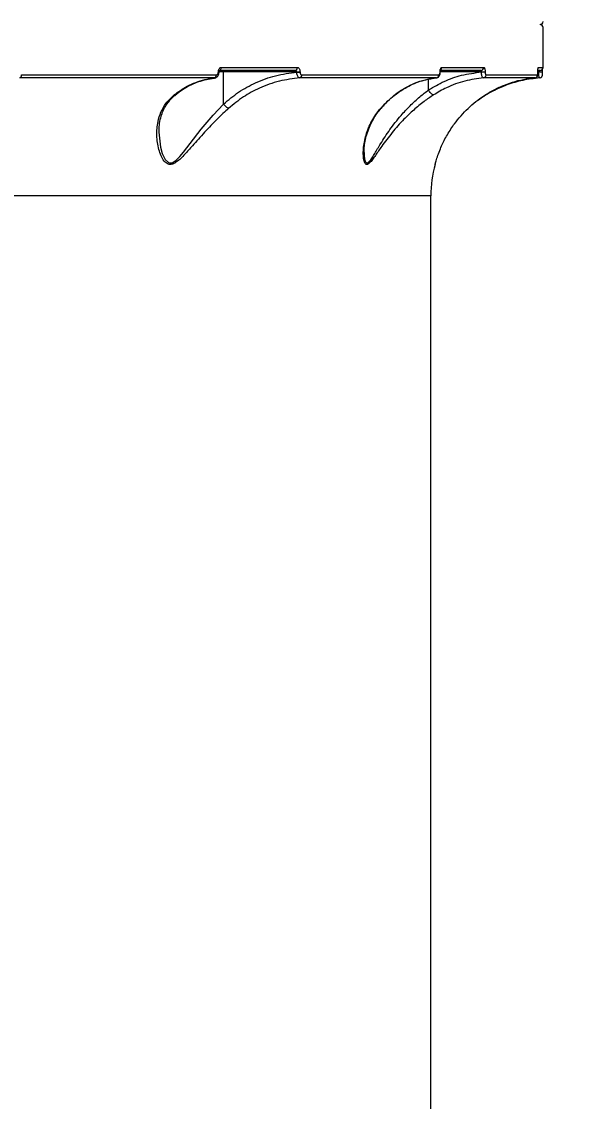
# Model space of a CAD drawing. Header units: millimetres. Extents: x -8422 to 28150, y -6982 to 5510.
# Drawn here: x -345.3 to -151.9, y -345.4 to 20 of the extents above; entities that cross this region are included whole.
import ezdxf

# ---------------------------------------------------------------- set-up
doc = ezdxf.new("R2010")
doc.units = ezdxf.units.MM
for name, color, linetype in [('DIKOM_ОБЪЕКТ', 7, 'Continuous'), ('DIKOM_РАЗМЕР_ЗОНА', 7, 'Continuous'), ('DIKOM_РАЗМЕР_ОБЪЕКТА', 7, 'Continuous')]:
    doc.layers.add(name, color=color, linetype=linetype)
doc.styles.add('style1', font='arial.ttf', dxfattribs={"width": 0.8})
doc.dimstyles.new('1-50', dxfattribs={"dimtxt": 300, "dimasz": 200, "dimexe": 100, "dimexo": 0, "dimgap": 100, "dimtad": 1, "dimdec": 0, "dimtxsty": 'style1', "dimcen": 0, "dimclrd": 7, "dimclre": 7, "dimadec": 1, "dimazin": 2, "dimtfac": 1, "dimtdec": 0, "dimtmove": 1, "dimatfit": 3, "dimfxl": 0, "dimlwd": 25, "dimlwe": 18, "dimarcsym": 0})

# ---------------------------------------------------------------- blocks, each defined once
blk = doc.blocks.new('*D0')
at = {"layer": 'Defpoints', "color": 0, "transparency": 16777216}
for p in [(1363.27, 4015), (-6010.96, -2710.04), (-2661.52, -2710.04)]:
    blk.add_point(p, dxfattribs=at)
at = {"layer": 'DIKOM_РАЗМЕР_ОБЪЕКТА', "color": 7, "lineweight": 18, "transparency": 16777216}
for p, q in [((1363.27, 4015), (-6110.96, 4015)), ((-2661.52, -2710.04), (-6110.96, -2710.04))]:
    blk.add_line(p, q, dxfattribs=at)
at = {"layer": 'DIKOM_РАЗМЕР_ОБЪЕКТА', "color": 7, "lineweight": 25, "transparency": 16777216}
blk.add_line((-6010.96, 3815), (-6010.96, -2510.04), dxfattribs=at)
at = {"layer": 'DIKOM_РАЗМЕР_ОБЪЕКТА', "color": 7, "transparency": 16777216}
for points in [[(-6044.3, 3815), (-5977.63, 3815), (-6010.96, 4015)], [(-6044.3, -2510.04), (-5977.63, -2510.04), (-6010.96, -2710.04)]]:
    blk.add_solid(points, dxfattribs=at)
at = {"layer": 'DIKOM_РАЗМЕР_ОБЪЕКТА', "color": 0, "transparency": 16777216, "insert": (-6264.14, 652.48), "char_height": 300, "attachment_point": 5, "rotation": 90, "style": 'style1'}
blk.add_mtext('6700', dxfattribs=at)
blk = doc.blocks.new('*D1')
at = {"layer": 'Defpoints', "color": 0, "transparency": 16777216}
for p in [(-5348.28, 1737.01), (6047.45, 1360.22), (6047.45, -3315.33)]:
    blk.add_point(p, dxfattribs=at)
at = {"layer": 'DIKOM_РАЗМЕР_ОБЪЕКТА', "color": 7, "lineweight": 18, "transparency": 16777216}
for p, q in [((-5348.28, 1737.01), (-5348.28, -3415.33)), ((6047.45, 1360.22), (6047.45, -3415.33))]:
    blk.add_line(p, q, dxfattribs=at)
at = {"layer": 'DIKOM_РАЗМЕР_ОБЪЕКТА', "color": 7, "lineweight": 25, "transparency": 16777216}
blk.add_line((-5148.28, -3315.33), (5847.45, -3315.33), dxfattribs=at)
at = {"layer": 'DIKOM_РАЗМЕР_ОБЪЕКТА', "color": 7, "transparency": 16777216}
for points in [[(-5148.28, -3282), (-5148.28, -3348.67), (-5348.28, -3315.33)], [(5847.45, -3282), (5847.45, -3348.67), (6047.45, -3315.33)]]:
    blk.add_solid(points, dxfattribs=at)
at = {"layer": 'DIKOM_РАЗМЕР_ОБЪЕКТА', "color": 0, "transparency": 16777216, "insert": (349.59, -3062.16), "char_height": 300, "attachment_point": 5, "style": 'style1'}
blk.add_mtext('11400', dxfattribs=at)
blk = doc.blocks.new('*D2')
at = {"layer": 'Defpoints', "color": 0, "transparency": 16777216}
for p in [(8043.93, 833.91), (-7345.5, 649.01), (8043.93, -5007.33)]:
    blk.add_point(p, dxfattribs=at)
at = {"layer": 'DIKOM_РАЗМЕР_ЗОНА', "color": 7, "lineweight": 18, "transparency": 16777216}
for p, q in [((8043.93, 833.91), (8043.93, -5107.33)), ((-7345.5, 649.01), (-7345.5, -5107.33))]:
    blk.add_line(p, q, dxfattribs=at)
at = {"layer": 'DIKOM_РАЗМЕР_ЗОНА', "color": 7, "lineweight": 25, "transparency": 16777216}
blk.add_line((-7145.5, -5007.33), (7843.93, -5007.33), dxfattribs=at)
at = {"layer": 'DIKOM_РАЗМЕР_ЗОНА', "color": 7, "transparency": 16777216}
for points in [[(-7145.5, -4974), (-7145.5, -5040.67), (-7345.5, -5007.33)], [(7843.93, -4974), (7843.93, -5040.67), (8043.93, -5007.33)]]:
    blk.add_solid(points, dxfattribs=at)
at = {"layer": 'DIKOM_РАЗМЕР_ЗОНА', "color": 0, "transparency": 16777216, "insert": (349.22, -4754.16), "char_height": 300, "attachment_point": 5, "style": 'style1'}
blk.add_mtext('15400', dxfattribs=at)
blk = doc.blocks.new('*D3')
at = {"layer": 'Defpoints', "color": 0, "transparency": 16777216}
for p in [(620.22, 5510), (-7971.96, -4607.49), (-3279.17, -4607.49)]:
    blk.add_point(p, dxfattribs=at)
at = {"layer": 'DIKOM_РАЗМЕР_ЗОНА', "color": 7, "lineweight": 18, "transparency": 16777216}
for p, q in [((620.22, 5510), (-8071.96, 5510)), ((-3279.17, -4607.49), (-8071.96, -4607.49))]:
    blk.add_line(p, q, dxfattribs=at)
at = {"layer": 'DIKOM_РАЗМЕР_ЗОНА', "color": 7, "lineweight": 25, "transparency": 16777216}
blk.add_line((-7971.96, 5310), (-7971.96, -4407.49), dxfattribs=at)
at = {"layer": 'DIKOM_РАЗМЕР_ЗОНА', "color": 7, "transparency": 16777216}
for points in [[(-8005.3, 5310), (-7938.63, 5310), (-7971.96, 5510)], [(-8005.3, -4407.49), (-7938.63, -4407.49), (-7971.96, -4607.49)]]:
    blk.add_solid(points, dxfattribs=at)
at = {"layer": 'DIKOM_РАЗМЕР_ЗОНА', "color": 0, "transparency": 16777216, "insert": (-8225.14, 451.25), "char_height": 300, "attachment_point": 5, "rotation": 90, "style": 'style1'}
blk.add_mtext('10100', dxfattribs=at)

msp = doc.modelspace()

# ---------------------------------------------------------------- linework, layer by layer
at = {"layer": 'DIKOM_ОБЪЕКТ', "color": 7, "linetype": 'Continuous', "lineweight": 15}
for p, q in [((-168.67, 4.5), (-168.67, 18)), ((-277.63, 4.5), (-251.91, 4.5)), ((-202.93, 4.5), (-188.73, 4.5)), ((-170.26, 4.5), (-168.67, 4.5)), ((-280, 0.94), (-345.83, 0.94)), ((-345.3, 1.94), (-279.32, 1.94)), ((-280.78, 0.75), (-279.9, 0.87)), ((-278.64, 2.95), (-278.64, 3)), ((-278.38, 3), (-278.64, 3)), ((-278.38, 2.95), (-278.64, 2.95)), ((-278.38, 2.95), (-278.38, 3)), ((-252.71, 3.5), (-278.37, 3.5)), ((-276.9, 3), (-278.34, 3)), ((-276.9, -7.89), (-276.9, 3)), ((-252.1, 3), (-276.9, 3)), ((-252.1, 2.92), (-252.1, 3)), ((-252.1, 3), (-250.97, 3)), ((-252.1, 2.92), (-250.97, 2.92)), ((-204.82, 0.94), (-251.1, 0.94)), ((-250.97, 3), (-250.97, 2.92)), ((-250.36, 1.94), (-203.97, 1.94)), ((-207.44, -3.11), (-207.44, 0.55)), ((-203.56, 2.92), (-203.56, 3)), ((-203.47, 3), (-203.56, 3)), ((-203.47, 2.92), (-203.56, 2.92)), ((-203.47, 2.92), (-203.47, 3)), ((-189.56, 3), (-203.47, 3)), ((-203.47, 2.92), (-203.47, 2.92)), ((-189.68, 3.5), (-203.31, 3.5)), ((-189.56, 2.95), (-189.56, 3)), ((-189.56, 3), (-188.27, 3)), ((-189.56, 2.95), (-188.27, 2.95)), ((-171.46, 0.94), (-188.85, 0.94)), ((-188.27, 3), (-188.27, 2.95)), ((-187.97, 1.94), (-170.54, 1.94)), ((-170.43, 2.9), (-170.43, 3)), ((-170.43, 2.9), (-170.43, 3)), ((-170.43, 3), (-170.43, 3)), ((-170.17, 3), (-170.43, 3)), ((-170.43, 2.9), (-170.43, 2.9)), ((-170.42, 2.93), (-170.17, 2.97)), ((-169.67, 3.5), (-170.27, 3.5)), ((-170.17, 2.97), (-170.17, 3)), ((-170.17, 3), (-168.84, 3)), ((-170.17, 2.97), (-168.84, 2.97)), ((-168.84, 2.97), (-168.84, 3)), ((-206.67, -38.95), (-526.82, -38.95)), ((-206.67, -389.74), (-206.67, -38.95))]:
    msp.add_line(p, q, dxfattribs=at)
at = {"layer": 'DIKOM_ОБЪЕКТ', "color": 7, "linetype": 'Continuous', "lineweight": 15, "flags": 128}
for points in [[(-277.06, 3.5), (-277.03, 3.49), (-277, 3.46), (-276.97, 3.42), (-276.95, 3.35), (-276.92, 3.28), (-276.91, 3.19), (-276.9, 3.1), (-276.9, 3)], [(-298.74, -17.3), (-298.75, -17.43), (-298.22, -22.45), (-297.62, -24.63), (-296.67, -26.62), (-295.53, -27.69), (-295.22, -27.79), (-294.36, -27.74), (-294.1, -27.65), (-292.97, -26.9), (-291.7, -25.64), (-290.46, -24.17), (-288.14, -21.19), (-284.42, -16.42), (-280.38, -11.63), (-276.9, -7.89), (-276.9, -7.89), (-276.9, -7.89)]]:
    msp.add_lwpolyline(points, dxfattribs=at)
at = {"layer": 'DIKOM_ОБЪЕКТ', "color": 7, "linetype": 'Continuous', "lineweight": 15}
for centre, radius, start, end in [((-169.67, 20), 1, 270, 0), ((-169.67, 18), 1, 0, 90), ((-278.57, 4.4), 0.947, 290.9621, 5.9507), ((-252.82, 4.41), 0.917, 276.9695, 5.5844), ((-203.96, 4.49), 1.03, 307.698, 0.6408), ((-189.71, 4.48), 0.977, 271.4345, 1.3674), ((-171.27, 4.5), 1, 333.2211, 0.0053), ((-169.67, 4.5), 1, 270, 0), ((-346.21, 1.79), 0.928, 294.1074, 9.288), ((-280.24, 1.84), 0.925, 284.8113, 6.4064), ((-251.29, 1.86), 0.937, 281.5148, 4.8493), ((-204.94, 1.9), 0.968, 277.0421, 2.149), ((-188.95, 1.92), 0.982, 275.6948, 1.1841), ((-171.54, 1.94), 0.998, 274.3353, 0.1154), ((-166.67, -38.95), 40, 164.588, 180)]:
    msp.add_arc(centre, radius, start, end, dxfattribs=at)
for points, knots in [([(-278.64, 3), (-278.63, 3.11), (-278.62, 3.39), (-278.5, 3.81), (-278.27, 4.19), (-277.97, 4.45), (-277.74, 4.48), (-277.63, 4.5)], [0, 0, 0, 0, 0.140778, 0.355292, 0.570034, 0.784961, 1, 1, 1, 1]), ([(-251.91, 4.5), (-251.82, 4.49), (-251.64, 4.47), (-251.37, 4.26), (-251.15, 3.92), (-251, 3.49), (-250.98, 3.16), (-250.97, 3)], [0, 0, 0, 0, 0.174181, 0.389585, 0.595805, 0.797882, 1, 1, 1, 1]), ([(-203.56, 3), (-203.56, 3.09), (-203.55, 3.34), (-203.48, 3.76), (-203.34, 4.17), (-203.15, 4.45), (-203, 4.48), (-202.93, 4.5)], [0, 0, 0, 0, 0.108297, 0.320437, 0.543063, 0.771571, 1, 1, 1, 1]), ([(-203.47, 3), (-203.47, 3.06), (-203.47, 3.22), (-203.44, 3.44), (-203.39, 3.61), (-203.35, 3.71), (-203.35, 3.71), (-203.35, 3.71)], [0, 0, 0, 0, 0.162932, 0.4285, 0.654499, 0.845805, 1, 1, 1, 1]), ([(-188.73, 4.5), (-188.68, 4.48), (-188.57, 4.45), (-188.44, 4.19), (-188.33, 3.81), (-188.28, 3.39), (-188.28, 3.11), (-188.27, 3)], [0, 0, 0, 0, 0.215037, 0.42997, 0.644707, 0.859221, 1, 1, 1, 1]), ([(-170.43, 3), (-170.43, 3.07), (-170.43, 3.31), (-170.41, 3.71), (-170.38, 4.12), (-170.33, 4.43), (-170.29, 4.48), (-170.26, 4.5)], [0, 0, 0, 0, 0.079629, 0.27572, 0.470755, 0.710535, 1, 1, 1, 1]), ([(-170.42, 3.09), (-170.42, 3.16), (-170.42, 3.35), (-170.41, 3.66), (-170.39, 3.95), (-170.36, 4.11), (-170.36, 4.12), (-170.36, 4.13)], [0, 0, 0, 0, 0.121441, 0.360423, 0.619474, 0.871714, 1, 1, 1, 1]), ([(-168.84, 3), (-168.84, 3.01), (-168.84, 3.19), (-168.83, 3.54), (-168.83, 3.87), (-168.82, 3.99), (-168.82, 4)], [0, 0, 0, 0, 0.035274, 0.477028, 0.926975, 1, 1, 1, 1]), ([(-293.63, -4.82), (-292.18, -3.78), (-289.83, -2.07), (-286.29, -0.49), (-283.2, 0.5), (-281.08, 0.79), (-280, 0.94)], [0, 0, 0, 0, 0.342218, 0.557268, 0.774604, 1, 1, 1, 1]), ([(-293.12, -4.73), (-292.76, -4.43), (-291.65, -3.51), (-289.67, -2.28), (-287.21, -1.01), (-284.66, -0.06), (-282.51, 0.54), (-281.2, 0.7), (-280.78, 0.75)], [0, 0, 0, 0, 0.097502, 0.295841, 0.496385, 0.698859, 0.90282, 1, 1, 1, 1]), ([(-279.92, 0.96), (-279.88, 0.96), (-279.66, 0.95), (-279.28, 1.14), (-278.83, 1.5), (-278.52, 2.04), (-278.37, 2.56), (-278.39, 2.87), (-278.4, 2.94)], [0, 0, 0, 0, 0.037291, 0.245559, 0.449186, 0.671187, 0.9223, 1, 1, 1, 1]), ([(-279.32, 1.94), (-279.24, 1.95), (-279.09, 1.97), (-278.89, 2.15), (-278.73, 2.4), (-278.65, 2.68), (-278.64, 2.87), (-278.64, 2.95)], [0, 0, 0, 0, 0.21429, 0.42845, 0.642912, 0.857735, 1, 1, 1, 1]), ([(-278.37, 3), (-278.37, 3.06), (-278.37, 3.18), (-278.33, 3.35), (-278.28, 3.47), (-278.23, 3.53), (-278.22, 3.54), (-278.22, 3.54)], [0, 0, 0, 0, 0.182775, 0.409091, 0.61153, 0.803277, 1, 1, 1, 1]), ([(-276.9, -7.89), (-275.23, -6.5), (-271.86, -3.69), (-265.92, -0.47), (-259.3, 1.98), (-254.52, 2.6), (-252.1, 2.92)], [0, 0, 0, 0, 0.232889, 0.471298, 0.731973, 1, 1, 1, 1]), ([(-251.1, 0.94), (-253.4, 0.66), (-258.07, 0.08), (-264.47, -2.24), (-270.29, -5.34), (-273.54, -8.01), (-275.18, -9.37)], [0, 0, 0, 0, 0.262566, 0.532664, 0.763648, 1, 1, 1, 1]), ([(-252.1, 3), (-252.1, 3.05), (-252.11, 3.1), (-252.15, 3.2), (-252.22, 3.31), (-252.36, 3.42), (-252.53, 3.49), (-252.65, 3.5), (-252.71, 3.5)], [0, 0, 0, 0, 0.144498, 0.175481, 0.362561, 0.571014, 0.804678, 1, 1, 1, 1]), ([(-251.1, 0.94), (-251.19, 0.96), (-251.37, 0.99), (-251.64, 1.26), (-251.88, 1.7), (-252.04, 2.28), (-252.08, 2.71), (-252.1, 2.92)], [0, 0, 0, 0, 0.170037, 0.380804, 0.586697, 0.793115, 1, 1, 1, 1]), ([(-250.97, 2.92), (-250.96, 2.81), (-250.95, 2.6), (-250.85, 2.31), (-250.7, 2.09), (-250.53, 1.96), (-250.41, 1.95), (-250.36, 1.94)], [0, 0, 0, 0, 0.203962, 0.408008, 0.613518, 0.826537, 1, 1, 1, 1]), ([(-223.7, -9.37), (-222.39, -8), (-219.75, -5.22), (-215.77, -2.55), (-212.01, -0.74), (-208.55, 0.43), (-206.07, 0.77), (-204.82, 0.94)], [0, 0, 0, 0, 0.239877, 0.485875, 0.639422, 0.818548, 1, 1, 1, 1]), ([(-223.42, -9.24), (-223.07, -8.83), (-222.05, -7.64), (-220.2, -5.91), (-217.87, -4.05), (-215.42, -2.47), (-212.87, -1.16), (-210.28, -0.14), (-208.54, 0.29), (-207.68, 0.49)], [0, 0, 0, 0, 0.077533, 0.229776, 0.383497, 0.538571, 0.694521, 0.850765, 1, 1, 1, 1]), ([(-207.68, 0.49), (-207.64, 0.51), (-206.69, 0.76), (-205.72, 0.91), (-204.79, 0.95), (-204.78, 0.95)], [0, 0, 0, 0, 0.047714, 0.986469, 1, 1, 1, 1]), ([(-207.44, -3.11), (-205.69, -2.09), (-202.14, -0.03), (-196.1, 2.1), (-191.81, 2.65), (-189.56, 2.95)], [0, 0, 0, 0, 0.316569, 0.640667, 1, 1, 1, 1]), ([(-188.85, 0.94), (-190.97, 0.66), (-195.26, 0.1), (-200.97, -1.98), (-204.33, -3.97), (-205.79, -4.82)], [0, 0, 0, 0, 0.355859, 0.72148, 1, 1, 1, 1]), ([(-204.77, 0.97), (-204.66, 0.98), (-204.4, 1.01), (-204.07, 1.23), (-203.79, 1.56), (-203.58, 2.03), (-203.47, 2.52), (-203.49, 2.84), (-203.49, 2.92)], [0, 0, 0, 0, 0.132893, 0.291509, 0.452901, 0.647939, 0.913663, 1, 1, 1, 1]), ([(-203.97, 1.94), (-203.92, 1.95), (-203.82, 1.97), (-203.7, 2.16), (-203.6, 2.42), (-203.56, 2.69), (-203.56, 2.86), (-203.56, 2.92)], [0, 0, 0, 0, 0.22883, 0.457853, 0.678515, 0.888359, 1, 1, 1, 1]), ([(-199.21, -15.34), (-199.04, -15.1), (-198.16, -13.88), (-196.47, -11.81), (-193.21, -8.44), (-189.73, -5.69), (-185.85, -3.34), (-182.64, -1.76), (-179.01, -0.44), (-175.28, 0.52), (-172.74, 0.8), (-171.46, 0.94)], [0, 0, 0, 0, 0.024295, 0.122248, 0.220217, 0.421516, 0.511888, 0.632235, 0.752591, 0.876295, 1, 1, 1, 1]), ([(-189.56, 3), (-189.56, 3.04), (-189.56, 3.13), (-189.57, 3.27), (-189.6, 3.4), (-189.64, 3.48), (-189.67, 3.49), (-189.68, 3.5)], [0, 0, 0, 0, 0.140731, 0.355184, 0.569946, 0.784928, 1, 1, 1, 1]), ([(-188.85, 0.94), (-188.93, 0.96), (-189.07, 1.01), (-189.27, 1.35), (-189.43, 1.86), (-189.53, 2.42), (-189.55, 2.8), (-189.56, 2.95)], [0, 0, 0, 0, 0.214254, 0.428325, 0.642732, 0.857616, 1, 1, 1, 1]), ([(-188.27, 2.95), (-188.27, 2.87), (-188.27, 2.68), (-188.23, 2.4), (-188.16, 2.15), (-188.07, 1.97), (-188, 1.95), (-187.97, 1.94)], [0, 0, 0, 0, 0.142265, 0.357094, 0.571551, 0.785715, 1, 1, 1, 1]), ([(-169.8, 0.94), (-171.72, 0.72), (-175.49, 0.29), (-179.5, -0.89), (-181.58, -1.69), (-181.91, -1.82)], [0, 0, 0, 0, 0.466533, 0.915011, 1, 1, 1, 1]), ([(-171.46, 0.94), (-171.46, 0.94), (-171.33, 0.93), (-171.11, 1.02), (-170.86, 1.18), (-170.69, 1.38), (-170.58, 1.57), (-170.52, 1.77), (-170.47, 2), (-170.44, 2.32), (-170.43, 2.68), (-170.43, 2.87), (-170.43, 2.93)], [0, 0, 0, 0, 0.000638, 0.13065, 0.235032, 0.326115, 0.409064, 0.491024, 0.606513, 0.797154, 0.934002, 1, 1, 1, 1]), ([(-170.54, 1.94), (-170.52, 1.96), (-170.5, 1.98), (-170.46, 2.19), (-170.44, 2.45), (-170.43, 2.7), (-170.43, 2.85), (-170.43, 2.9)], [0, 0, 0, 0, 0.302571, 0.534682, 0.725465, 0.917102, 1, 1, 1, 1]), ([(-170.17, 3), (-170.17, 3.04), (-170.17, 3.1), (-170.14, 3.2), (-170.1, 3.31), (-170.01, 3.42), (-169.9, 3.49), (-169.83, 3.5), (-169.79, 3.5)], [0, 0, 0, 0, 0.127166, 0.162628, 0.340407, 0.545405, 0.783146, 1, 1, 1, 1]), ([(-169.8, 0.94), (-169.83, 0.96), (-169.89, 0.99), (-169.99, 1.28), (-170.08, 1.74), (-170.14, 2.32), (-170.16, 2.75), (-170.17, 2.97)], [0, 0, 0, 0, 0.184784, 0.39881, 0.601267, 0.79903, 1, 1, 1, 1]), ([(-169.79, 0.95), (-169.78, 0.95), (-169.66, 0.93), (-169.45, 1.02), (-169.2, 1.18), (-169.05, 1.36), (-168.95, 1.53), (-168.9, 1.68), (-168.88, 1.79), (-168.86, 1.87), (-168.85, 2.01), (-168.84, 2.24), (-168.84, 2.62), (-168.84, 2.86), (-168.84, 2.97)], [0, 0, 0, 0, 0.005613, 0.125558, 0.221533, 0.302534, 0.371017, 0.426564, 0.466878, 0.503648, 0.564709, 0.752393, 0.888021, 1, 1, 1, 1]), ([(-169.79, 0.95), (-169.78, 0.95), (-169.66, 0.93), (-169.45, 1.02), (-169.2, 1.18), (-169.05, 1.36), (-168.95, 1.53), (-168.9, 1.68), (-168.88, 1.79), (-168.86, 1.87), (-168.85, 2.01), (-168.84, 2.24), (-168.84, 2.62), (-168.84, 2.86), (-168.84, 2.97)], [0, 0, 0, 0, 0.005613, 0.125558, 0.221533, 0.302534, 0.371017, 0.426564, 0.466878, 0.503648, 0.564709, 0.752393, 0.888021, 1, 1, 1, 1]), ([(-229.28, -24.28), (-229.28, -24.37), (-229.32, -25.21), (-229.17, -26.47), (-228.79, -27.65), (-228.37, -27.86), (-227.95, -27.75), (-227.4, -27.28), (-226.57, -26.1), (-225.35, -24.1), (-223.45, -20.88), (-220.58, -16.5), (-217.2, -12.17), (-213.75, -8.44), (-210.59, -5.54), (-208.43, -3.83), (-207.44, -3.12), (-207.44, -3.12)], [0, 0, 0, 0, 0.008296, 0.07917, 0.129229, 0.164807, 0.172156, 0.211236, 0.260139, 0.310986, 0.411472, 0.554744, 0.701407, 0.805009, 0.911015, 0.99995, 1, 1, 1, 1]), ([(-207.44, -3.12), (-207.44, -3.12), (-207.44, -3.12), (-207.44, -3.12), (-207.44, -3.11)], [0, 0, 0, 0, 0.611865, 1, 1, 1, 1]), ([(-205.79, -4.82), (-205.8, -4.82), (-205.85, -4.82), (-206, -4.78), (-206.28, -4.59), (-206.67, -4.21), (-207.08, -3.7), (-207.32, -3.31), (-207.44, -3.12)], [0, 0, 0, 0, 0.038091, 0.149193, 0.361895, 0.574598, 0.787302, 1, 1, 1, 1]), ([(-181.91, -1.82), (-183.34, -2.44), (-185.66, -3.44), (-188.54, -5.13), (-189.91, -6.12), (-190.48, -6.54)], [0, 0, 0, 0, 0.484106, 0.785615, 1, 1, 1, 1]), ([(-181.91, -1.82), (-181.92, -1.82), (-181.99, -1.85), (-182.11, -1.85), (-182.23, -1.73), (-182.27, -1.7)], [0, 0, 0, 0, 0.090966, 0.77182, 1, 1, 1, 1]), ([(-275.18, -9.37), (-276.44, -10.54), (-279.22, -13.12), (-283.34, -17.45), (-286.98, -21.51), (-289.61, -24.48), (-291.37, -26.31), (-292.72, -27.49), (-294.07, -28.29), (-295.05, -28.41), (-296.07, -28.12), (-297.11, -27.21), (-298.1, -25.4), (-299.07, -22.46), (-299.65, -18.54), (-299.31, -14.25), (-298.18, -10.63), (-296.5, -7.52), (-294.62, -5.75), (-293.63, -4.82)], [0, 0, 0, 0, 0.079015, 0.173492, 0.268053, 0.32872, 0.361361, 0.393895, 0.422326, 0.451312, 0.459935, 0.498982, 0.545108, 0.591441, 0.689035, 0.786594, 0.855573, 0.924449, 1, 1, 1, 1]), ([(-298.74, -17.3), (-298.72, -16.53), (-298.68, -14.92), (-298.25, -12.69), (-297.58, -10.6), (-296.65, -8.74), (-295.46, -7.06), (-294.27, -5.73), (-293.41, -5.02), (-293.07, -4.75)], [0, 0, 0, 0, 0.165125, 0.340086, 0.486015, 0.640702, 0.79052, 0.918598, 1, 1, 1, 1]), ([(-293.17, -4.66), (-293.23, -4.71), (-293.33, -4.8), (-293.5, -4.82), (-293.61, -4.82), (-293.63, -4.82)], [0, 0, 0, 0, 0.444538, 0.858186, 1, 1, 1, 1]), ([(-205.79, -4.82), (-206.85, -5.54), (-209.13, -7.09), (-212.52, -9.88), (-216.23, -13.41), (-219.9, -17.57), (-223.03, -21.75), (-225.12, -24.82), (-226.45, -26.73), (-227.37, -27.85), (-227.98, -28.29), (-228.45, -28.39), (-228.91, -28.2), (-229.37, -27.11), (-229.58, -25.32), (-229.5, -22.33), (-228.78, -18.38), (-227.17, -14.43), (-225.38, -11.45), (-224.26, -10.06), (-223.7, -9.37)], [0, 0, 0, 0, 0.059053, 0.127727, 0.196513, 0.291305, 0.386177, 0.452749, 0.486921, 0.520896, 0.548901, 0.554238, 0.580032, 0.615195, 0.662239, 0.709494, 0.807575, 0.905611, 0.952816, 1, 1, 1, 1]), ([(-275.18, -9.37), (-275.22, -9.35), (-275.32, -9.31), (-275.58, -9.16), (-275.98, -8.85), (-276.46, -8.4), (-276.75, -8.06), (-276.9, -7.89)], [0, 0, 0, 0, 0.087313, 0.253616, 0.502411, 0.751206, 1, 1, 1, 1]), ([(-276.9, -7.89), (-276.9, -7.89), (-276.9, -7.89), (-276.9, -7.89), (-276.9, -7.89), (-276.9, -7.89)], [0, 0, 0, 0, 0.377653, 0.889336, 1, 1, 1, 1]), ([(-229.29, -24.28), (-229.28, -23.89), (-229.27, -22.86), (-229.04, -21.01), (-228.55, -18.73), (-227.78, -16.36), (-226.77, -14.09), (-225.55, -11.99), (-224.44, -10.38), (-223.65, -9.51), (-223.41, -9.24)], [0, 0, 0, 0, 0.08256, 0.215633, 0.363549, 0.520708, 0.66874, 0.809647, 0.942421, 1, 1, 1, 1]), ([(-223.45, -9.21), (-223.49, -9.25), (-223.56, -9.32), (-223.66, -9.35), (-223.7, -9.37)], [0, 0, 0, 0, 0.596375, 1, 1, 1, 1]), ([(-205.23, -28.32), (-205.22, -28.29), (-205.2, -28.2), (-204.89, -27.07), (-204.32, -25.27), (-203.3, -22.57), (-201.74, -19.2), (-200.06, -16.64), (-199.21, -15.34)], [0, 0, 0, 0, 0.073011, 0.185878, 0.336742, 0.491608, 0.743451, 1, 1, 1, 1])]:
    msp.add_open_spline(points, degree=3, knots=knots, dxfattribs=at)

# ---------------------------------------------------------------- dimensions: what is measured, and where the dimension line sits
at = {"layer": 'DIKOM_РАЗМЕР_ЗОНА'}
dim = msp.add_linear_dim(base=(-7971.96, -4607.49), p1=(620.22, 5510), p2=(-3279.17, -4607.49), angle=90, text='10100', dimstyle='1-50', override={"dimscale": 1, "dimtix": 0, "dimtofl": 1, "dimtmove": 1, "dimatfit": 3}, dxfattribs=at)
dim.commit()
dim.dimension.update_dxf_attribs({"geometry": '*D3', "text_midpoint": (-8225.14, 451.25)})
dim = msp.add_linear_dim(base=(8043.93, -5007.33), p1=(-7345.5, 649.01), p2=(8043.93, 833.91), text='15400', dimstyle='1-50', override={"dimscale": 1, "dimtix": 0, "dimtofl": 1, "dimtmove": 1, "dimatfit": 3}, dxfattribs=at)
dim.commit()
dim.dimension.update_dxf_attribs({"geometry": '*D2', "text_midpoint": (349.22, -4754.16)})
at = {"layer": 'DIKOM_РАЗМЕР_ОБЪЕКТА'}
dim = msp.add_linear_dim(base=(-6010.96, -2710.04), p1=(1363.27, 4015), p2=(-2661.52, -2710.04), angle=90, text='6700', dimstyle='1-50', override={"dimscale": 1, "dimtix": 0, "dimtofl": 1, "dimtmove": 1, "dimatfit": 3}, dxfattribs=at)
dim.commit()
dim.dimension.update_dxf_attribs({"geometry": '*D0', "text_midpoint": (-6264.14, 652.48)})
dim = msp.add_linear_dim(base=(6047.45, -3315.33), p1=(-5348.28, 1737.01), p2=(6047.45, 1360.22), text='11400', dimstyle='1-50', override={"dimscale": 1, "dimtix": 0, "dimtofl": 1, "dimtmove": 1, "dimatfit": 3}, dxfattribs=at)
dim.commit()
dim.dimension.update_dxf_attribs({"geometry": '*D1', "text_midpoint": (349.59, -3062.16)})

doc.saveas('drawing.dxf')
